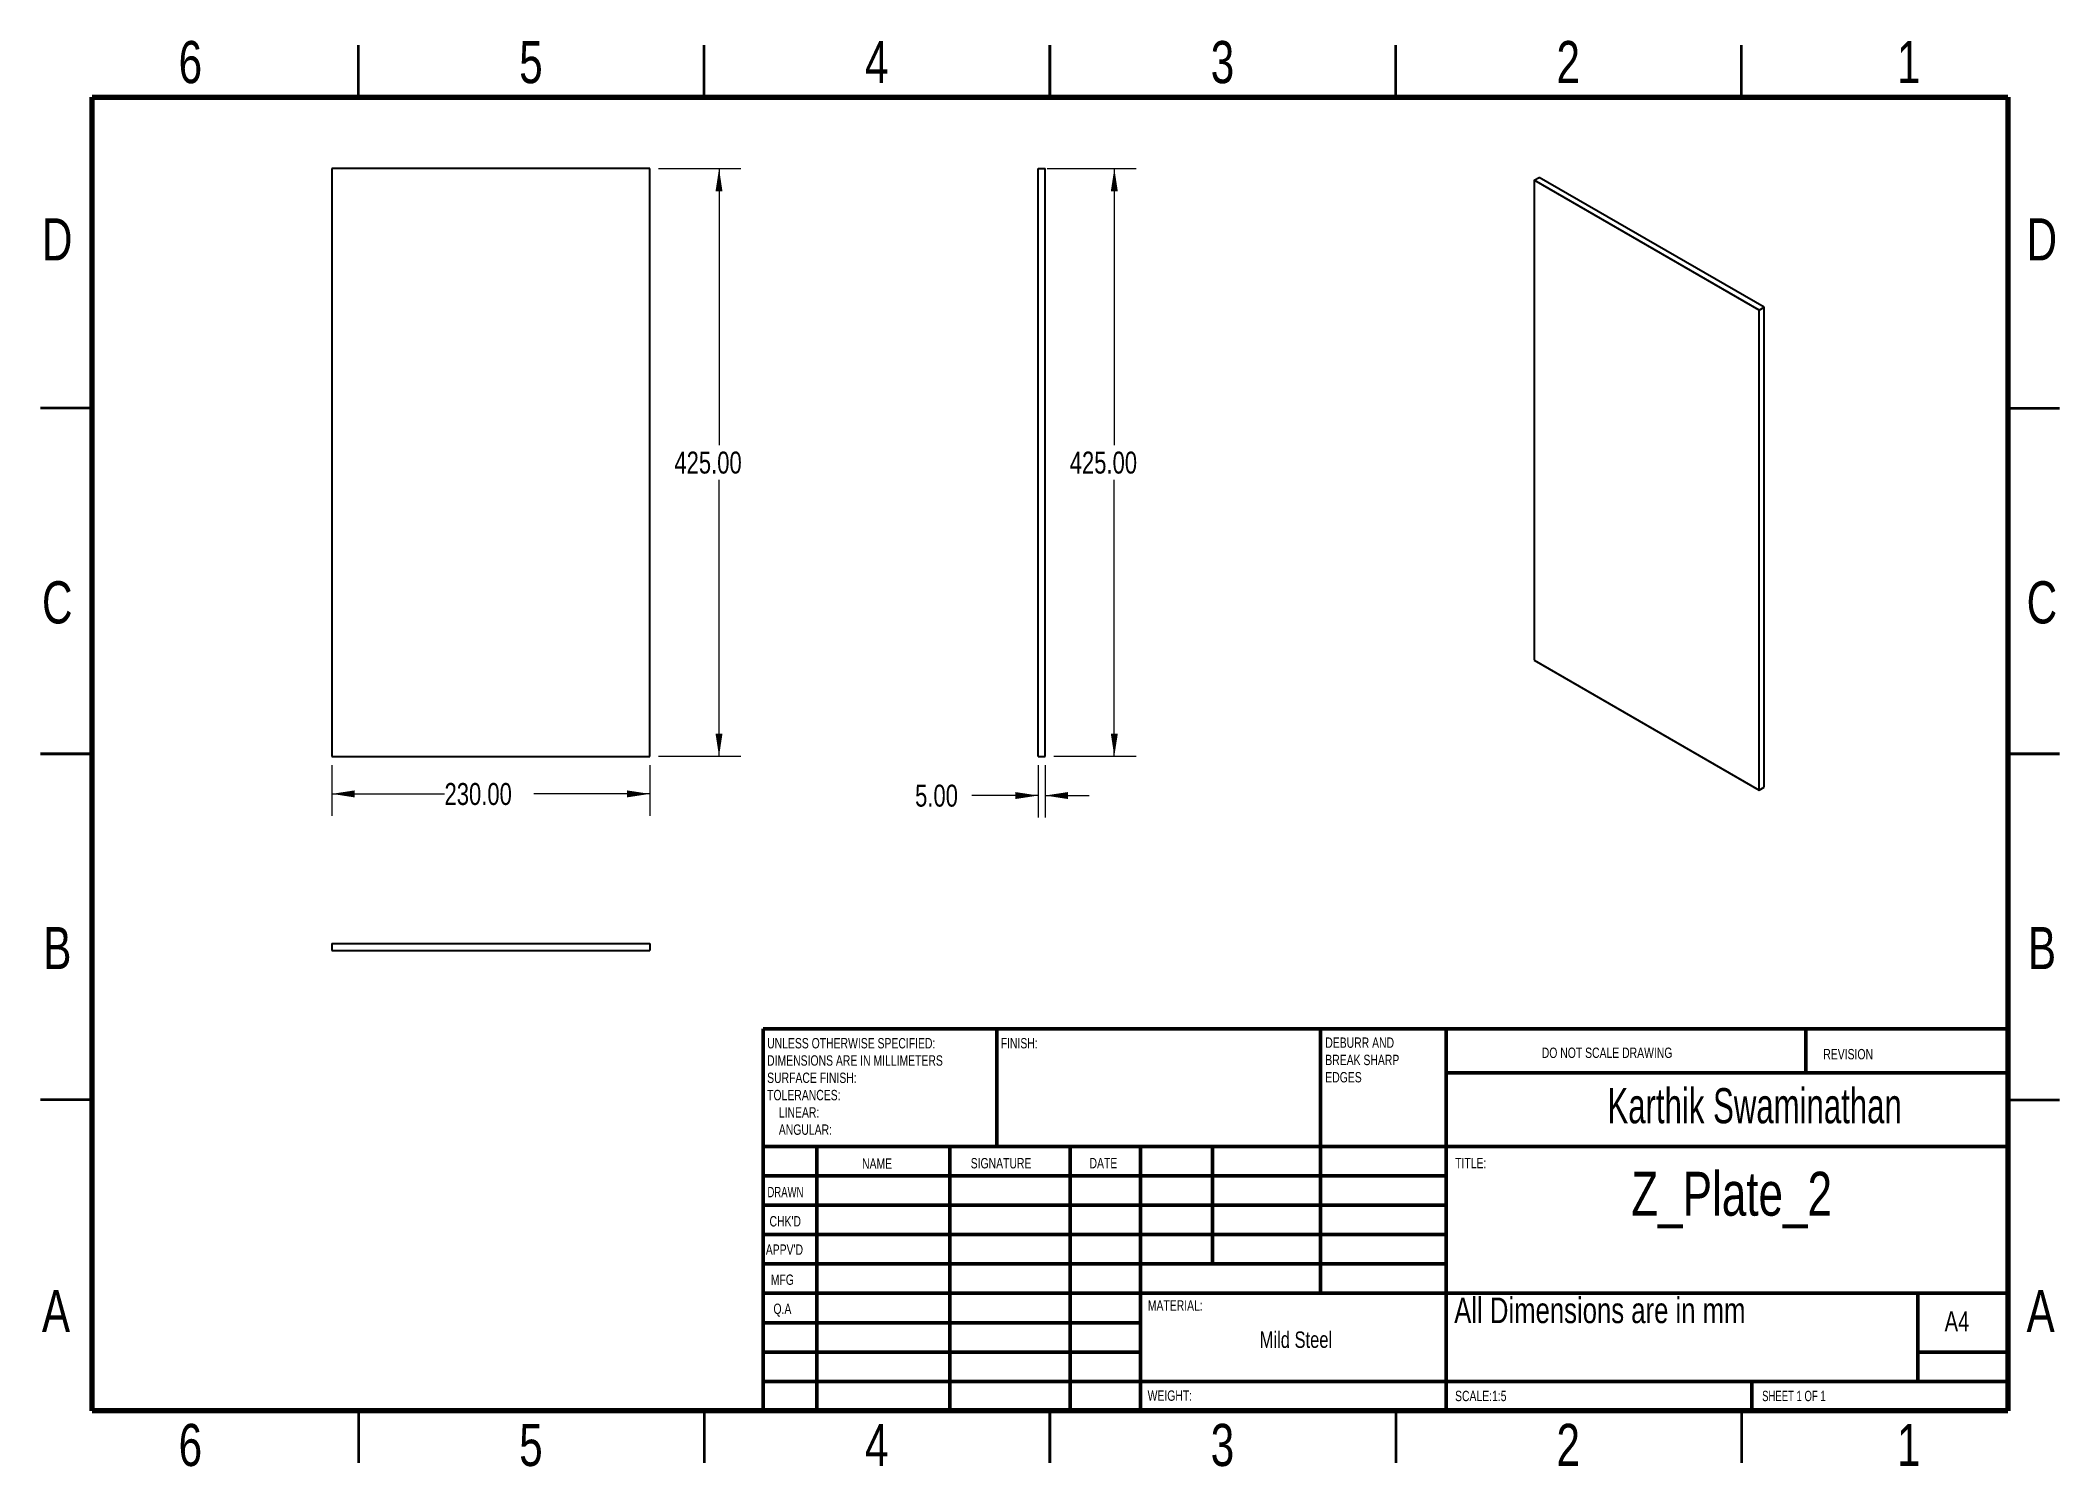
# Model space of a CAD drawing. Header units: millimetres. Extents: x 2 to 294, y 2 to 208.
import ezdxf

# ---------------------------------------------------------------- set-up
doc = ezdxf.new("R2010")
doc.units = ezdxf.units.MM
doc.styles.add('SLDTEXTSTYLE0', font='TXT', dxfattribs={"width": 0.75})
doc.styles.add('SLDTEXTSTYLE1', font='TXT', dxfattribs={"width": 0.686449})
doc.styles.add('SLDTEXTSTYLE2', font='TXT', dxfattribs={"width": 0.6875})
doc.styles.add('SLDTEXTSTYLE3', font='TXT', dxfattribs={"width": 0.663})
doc.dimstyles.new('SLDDIMSTYLE0', dxfattribs={"dimtxt": 3.175, "dimasz": 3.302, "dimexe": 0, "dimexo": 0.0625, "dimgap": 0.79375, "dimtad": 0, "dimtih": 1, "dimtoh": 1, "dimlfac": 5, "dimrnd": 1e-09, "dimzin": 4, "dimdsep": 46, "dimtxsty": 'SLDTEXTSTYLE0', "dimsah": 1, "dimcen": 0.09, "dimadec": 0, "dimazin": 1, "dimtfac": 1, "dimtofl": 0, "dimtmove": 0, "dimatfit": 3, "dimfxl": 0, "dimfrac": 2, "dimtolj": 1, "dimtzin": 12, "dimarcsym": 0})
doc.dimstyles.new('SLDDIMSTYLE1', dxfattribs={"dimtxt": 3.175, "dimasz": 3.302, "dimexe": 0, "dimexo": 0.0625, "dimgap": 0.79375, "dimtad": 0, "dimtih": 1, "dimtoh": 1, "dimlfac": 5, "dimrnd": 1e-09, "dimzin": 4, "dimdsep": 46, "dimtxsty": 'SLDTEXTSTYLE0', "dimsah": 1, "dimcen": 0.09, "dimadec": 0, "dimazin": 1, "dimtfac": 1, "dimtmove": 0, "dimatfit": 0, "dimfxl": 0, "dimfrac": 2, "dimtolj": 1, "dimtzin": 12, "dimarcsym": 0})

# ---------------------------------------------------------------- blocks, each defined once
blk = doc.blocks.new('SW_NOTE_0')
at = {"color": 0, "linetype": 'Continuous', "lineweight": 0, "char_height": 1.5, "attachment_point": 1, "style": 'SLDTEXTSTYLE0'}
for s, insert in [('UNLESS OTHERWISE SPECIFIED:', (0, 1.93)), ('DIMENSIONS ARE IN MILLIMETERS', (0, -0.57)), ('TOLERANCES:', (0, -5.57)), ('SURFACE FINISH:', (0, -3.07)), ('LINEAR:', (1.69, -8.07)), ('ANGULAR:', (1.69, -10.57))]:
    blk.add_mtext(s, dxfattribs=dict(at, insert=insert))
blk = doc.blocks.new('SW_NOTE_0_1')
at = {"color": 0, "linetype": 'Continuous', "lineweight": 0, "char_height": 1.5, "attachment_point": 1, "style": 'SLDTEXTSTYLE0'}
for s, insert in [('DEBURR AND', (0, 1.93)), ('BREAK SHARP', (0, -0.57)), ('EDGES', (0, -3.07))]:
    blk.add_mtext(s, dxfattribs=dict(at, insert=insert))
blk = doc.blocks.new('_D')
at = {"color": 7, "linetype": 'Continuous', "lineweight": 0}
for p, q in [((44.63, 103.39), (44.63, 96.05)), ((90.63, 103.39), (90.63, 96.05)), ((44.63, 99.23), (60.94, 99.23)), ((90.63, 99.23), (73.84, 99.23))]:
    blk.add_line(p, q, dxfattribs=at)
at = {"color": 7, "linetype": 'Continuous', "lineweight": 18}
for points in [[(44.63, 99.23), (47.94, 98.72), (47.94, 99.73)], [(90.63, 99.23), (87.33, 99.73), (87.33, 98.72)]]:
    blk.add_solid(points, dxfattribs=at)
at = {"color": 7, "linetype": 'Continuous', "lineweight": 18, "insert": (60.94, 100.8), "char_height": 3.175, "attachment_point": 1, "style": 'SLDTEXTSTYLE0'}
blk.add_mtext('230.00', dxfattribs=at)
blk = doc.blocks.new('_D_1')
at = {"color": 7, "linetype": 'Continuous', "lineweight": 0}
for p, q in [((91.9, 189.66), (103.81, 189.66)), ((100.64, 189.66), (100.64, 149.68)), ((100.64, 104.66), (100.64, 144.64)), ((91.9, 104.66), (103.81, 104.66))]:
    blk.add_line(p, q, dxfattribs=at)
at = {"color": 7, "linetype": 'Continuous', "lineweight": 18}
for points in [[(100.64, 189.66), (100.13, 186.35), (101.14, 186.35)], [(100.64, 104.66), (101.14, 107.96), (100.13, 107.96)]]:
    blk.add_solid(points, dxfattribs=at)
at = {"color": 7, "linetype": 'Continuous', "lineweight": 18, "insert": (94.18, 148.73), "char_height": 3.175, "attachment_point": 1, "style": 'SLDTEXTSTYLE0'}
blk.add_mtext('425.00', dxfattribs=at)
blk = doc.blocks.new('_D_2')
at = {"color": 7, "linetype": 'Continuous', "lineweight": 0}
for p, q in [((146.8, 103.39), (146.8, 95.81)), ((147.8, 103.39), (147.8, 95.81)), ((146.8, 98.99), (137.2, 98.99)), ((147.8, 98.99), (154.15, 98.99))]:
    blk.add_line(p, q, dxfattribs=at)
at = {"color": 7, "linetype": 'Continuous', "lineweight": 18}
for points in [[(146.8, 98.99), (143.49, 99.49), (143.49, 98.48)], [(147.8, 98.99), (151.1, 98.48), (151.1, 99.49)]]:
    blk.add_solid(points, dxfattribs=at)
at = {"color": 7, "linetype": 'Continuous', "lineweight": 18, "insert": (128.99, 100.56), "char_height": 3.175, "attachment_point": 1, "style": 'SLDTEXTSTYLE0'}
blk.add_mtext('5.00', dxfattribs=at)
blk = doc.blocks.new('_D_3')
at = {"color": 7, "linetype": 'Continuous', "lineweight": 0}
for p, q in [((148.07, 189.66), (160.97, 189.66)), ((157.8, 189.66), (157.8, 149.68)), ((157.8, 104.66), (157.8, 144.64)), ((149.07, 104.66), (160.97, 104.66))]:
    blk.add_line(p, q, dxfattribs=at)
at = {"color": 7, "linetype": 'Continuous', "lineweight": 18}
for points in [[(157.8, 189.66), (157.29, 186.35), (158.31, 186.35)], [(157.8, 104.66), (158.31, 107.96), (157.29, 107.96)]]:
    blk.add_solid(points, dxfattribs=at)
at = {"color": 7, "linetype": 'Continuous', "lineweight": 18, "insert": (151.35, 148.73), "char_height": 3.175, "attachment_point": 1, "style": 'SLDTEXTSTYLE0'}
blk.add_mtext('425.00', dxfattribs=at)

msp = doc.modelspace()

# ---------------------------------------------------------------- linework, layer by layer
at = {"color": 7, "linetype": 'Continuous', "lineweight": 35}
for p, q in [((48.5, 200), (48.5, 207.5)), ((98.5, 200), (98.5, 207.5)), ((148.5, 207.5), (148.5, 200)), ((148.5, 200), (148.5, 207.5)), ((198.5, 200), (198.5, 207.5)), ((248.5, 200), (248.5, 207.5)), ((10, 155), (2.5, 155)), ((287, 155), (294.5, 155)), ((2.5, 105), (10, 105)), ((10, 105), (2.5, 105)), ((294.5, 105), (287, 105)), ((287, 105), (294.5, 105)), ((10, 55), (2.5, 55)), ((287, 55), (294.5, 55)), ((48.5, 10), (48.5, 2.5)), ((98.5, 10), (98.5, 2.5)), ((148.5, 2.5), (148.5, 10)), ((148.5, 10), (148.5, 2.5)), ((198.5, 10), (198.5, 2.5)), ((248.5, 10), (248.5, 2.5))]:
    msp.add_line(p, q, dxfattribs=at)
at = {"color": 7, "linetype": 'Continuous', "lineweight": 70}
for p, q in [((10, 10), (10, 200)), ((10, 200), (287, 200)), ((287, 200), (287, 10)), ((287, 10), (10, 10))]:
    msp.add_line(p, q, dxfattribs=at)
at = {"color": 7, "linetype": 'Continuous', "lineweight": 25}
for p, q in [((44.6335, 189.6553), (44.6335, 104.6553)), ((90.6335, 189.6553), (44.6335, 189.6553)), ((90.6335, 104.6553), (90.6335, 189.6553)), ((146.7966, 104.6553), (146.7966, 189.6553)), ((146.7966, 189.6553), (147.7966, 189.6553)), ((147.7966, 104.6553), (147.7966, 189.6553)), ((218.5257, 187.9713), (219.2328, 188.3795)), ((251.0526, 169.1939), (218.5257, 187.9713)), ((218.5257, 187.9713), (218.5257, 118.5653)), ((251.7597, 169.6021), (219.2328, 188.3795)), ((251.0526, 169.1939), (251.7597, 169.6021)), ((251.7597, 100.1962), (251.7597, 169.6021)), ((251.0526, 99.788), (251.0526, 169.1939)), ((218.5257, 118.5653), (251.0526, 99.788)), ((44.6335, 104.6553), (90.6335, 104.6553)), ((146.7966, 104.6553), (147.7966, 104.6553)), ((251.0526, 99.788), (251.7597, 100.1962)), ((44.6335, 77.5818), (90.6335, 77.5818)), ((44.6335, 77.5818), (44.6335, 76.5818)), ((44.6335, 76.5818), (90.6335, 76.5818)), ((90.6335, 77.5818), (90.6335, 76.5818))]:
    msp.add_line(p, q, dxfattribs=at)
at = {"color": 7, "linetype": 'Continuous', "lineweight": 50}
for p, q in [((107, 65.25), (287, 65.25)), ((107, 65.25), (107, 10)), ((140.8, 48.25), (140.8, 65.25)), ((187.6, 65.25), (187.6, 27)), ((205.8, 65.25), (205.8, 10)), ((257.8, 58.875), (257.8, 65.25)), ((287, 58.875), (205.8, 58.875)), ((287, 48.25), (107, 48.25)), ((114.8, 48.25), (114.8, 10)), ((133.991, 48.25), (133.991, 10)), ((151.3989, 48.25), (151.3989, 10)), ((161.6, 10), (161.6, 48.25)), ((172, 31.25), (172, 48.25)), ((205.8, 44), (107, 44)), ((205.8, 39.75), (107, 39.75)), ((205.8, 35.5), (107, 35.5)), ((205.8, 31.25), (107, 31.25)), ((161.6, 27), (107, 27)), ((161.6, 27), (287, 27)), ((274, 14.25), (274, 27)), ((161.6, 22.7499), (107, 22.7499)), ((161.6, 18.5), (107, 18.5)), ((287, 18.5), (274, 18.5)), ((107, 14.25), (287, 14.25)), ((250, 10), (250, 14.25))]:
    msp.add_line(p, q, dxfattribs=at)

# ---------------------------------------------------------------- block references
at = {"color": 7, "linetype": 'Continuous', "lineweight": 0}
for name, p in [('SW_NOTE_0', (107.5937, 61.9874)), ('SW_NOTE_0_1', (188.3092, 62.0695))]:
    msp.add_blockref(name, p, dxfattribs=at)

# ---------------------------------------------------------------- texts
for s, insert, char_height, attachment_point, style in [('6', (24.1886, 208.1137), 6.096, 2, 'SLDTEXTSTYLE0'), ('5', (73.4386, 208.1137), 6.096, 2, 'SLDTEXTSTYLE0'), ('4', (123.4386, 208.1137), 6.096, 2, 'SLDTEXTSTYLE0'), ('3', (173.4386, 208.1137), 6.096, 2, 'SLDTEXTSTYLE0'), ('2', (223.4386, 208.1137), 6.096, 2, 'SLDTEXTSTYLE0'), ('1', (272.6886, 208.1137), 6.096, 2, 'SLDTEXTSTYLE0'), ('D', (4.9302, 182.4757), 6.096, 2, 'SLDTEXTSTYLE0'), ('D', (291.9302, 182.4757), 6.096, 2, 'SLDTEXTSTYLE0'), ('C', (4.9365, 129.9757), 6.096, 2, 'SLDTEXTSTYLE0'), ('C', (291.9365, 129.9757), 6.096, 2, 'SLDTEXTSTYLE0'), ('B', (4.9534, 79.9757), 6.096, 2, 'SLDTEXTSTYLE0'), ('B', (291.9534, 79.9757), 6.096, 2, 'SLDTEXTSTYLE0'), ('FINISH:', (141.3713, 63.9193), 1.5, 1, 'SLDTEXTSTYLE0'), ('DO NOT SCALE DRAWING', (219.6146, 62.533), 1.5, 1, 'SLDTEXTSTYLE0'), ('REVISION', (260.3276, 62.3349), 1.5, 1, 'SLDTEXTSTYLE0'), ('Karthik Swaminathan', (250.3972, 56.6686), 5.08, 2, 'SLDTEXTSTYLE3'), ('NAME', (121.3222, 46.5015), 1.5, 1, 'SLDTEXTSTYLE0'), ('SIGNATURE', (137.0336, 46.5618), 1.5, 1, 'SLDTEXTSTYLE0'), ('DATE', (154.2147, 46.5762), 1.5, 1, 'SLDTEXTSTYLE0'), ('TITLE:', (207.0902, 46.5762), 1.5, 1, 'SLDTEXTSTYLE0'), ('Z_Plate_2', (247.0717, 44.5717), 6.35, 2, 'SLDTEXTSTYLE0'), ('DRAWN', (107.6434, 42.3848), 1.5, 1, 'SLDTEXTSTYLE1'), ("CHK'D", (107.9392, 38.1619), 1.5, 1, 'SLDTEXTSTYLE0'), ("APPV'D", (107.4017, 34.0659), 1.5, 1, 'SLDTEXTSTYLE0'), ('MFG', (108.124, 29.7158), 1.5, 1, 'SLDTEXTSTYLE0'), ('A', (4.7566, 27.4757), 6.096, 2, 'SLDTEXTSTYLE0'), ('All Dimensions are in mm', (206.953, 26.3885), 3.704167, 1, 'SLDTEXTSTYLE0'), ('A', (291.7566, 27.4757), 6.096, 2, 'SLDTEXTSTYLE0'), ('Q.A', (108.509, 25.5047), 1.5, 1, 'SLDTEXTSTYLE0'), ('MATERIAL:', (162.6459, 25.9861), 1.5, 1, 'SLDTEXTSTYLE0'), ('A4', (277.8712, 24.4064), 2.91042, 1, 'SLDTEXTSTYLE0'), ('Mild Steel', (184.0624, 21.4856), 2.38125, 2, 'SLDTEXTSTYLE0'), ('WEIGHT:', (162.6178, 12.9493), 1.4986, 1, 'SLDTEXTSTYLE0'), ('SCALE:1:5', (207.074, 12.9001), 1.5, 1, 'SLDTEXTSTYLE0'), ('SHEET 1 OF 1', (251.4783, 12.9001), 1.5, 1, 'SLDTEXTSTYLE2'), ('6', (24.1886, 8.1137), 6.096, 2, 'SLDTEXTSTYLE0'), ('5', (73.4386, 8.1137), 6.096, 2, 'SLDTEXTSTYLE0'), ('4', (123.4386, 8.1137), 6.096, 2, 'SLDTEXTSTYLE0'), ('3', (173.4386, 8.1137), 6.096, 2, 'SLDTEXTSTYLE0'), ('2', (223.4386, 8.1137), 6.096, 2, 'SLDTEXTSTYLE0'), ('1', (272.6886, 8.1137), 6.096, 2, 'SLDTEXTSTYLE0')]:
    msp.add_mtext(s, dxfattribs=dict(at, insert=insert, char_height=char_height, attachment_point=attachment_point, style=style))

# ---------------------------------------------------------------- dimensions: what is measured, and where the dimension line sits
at = {"color": 7, "linetype": 'Continuous', "lineweight": 18}
for base, p1, p2, picture, middle in [((100.6355, 189.6553), (90.6335, 104.6553), (90.6335, 189.6553), '_D_1', (100.6355, 147.1553)), ((157.7986, 189.6553), (147.7966, 104.6553), (146.7966, 189.6553), '_D_3', (157.7986, 147.1553))]:
    dim = msp.add_linear_dim(base=base, p1=p1, p2=p2, angle=90, dimstyle='SLDDIMSTYLE0', dxfattribs=at)
    dim.commit()
    dim.dimension.update_dxf_attribs({"geometry": picture, "text_midpoint": middle, "dimtype": 160})
for base, p1, p2, dimstyle, picture, middle in [((90.6335, 99.2261), (44.6335, 104.6553), (90.6335, 104.6553), 'SLDDIMSTYLE0', '_D', (67.3928, 99.2261)), ((147.7966, 98.9854), (146.7966, 104.6553), (147.7966, 104.6553), 'SLDDIMSTYLE1', '_D_2', (133.0969, 98.9854))]:
    dim = msp.add_linear_dim(base=base, p1=p1, p2=p2, dimstyle=dimstyle, dxfattribs=at)
    dim.commit()
    dim.dimension.update_dxf_attribs({"geometry": picture, "text_midpoint": middle, "dimtype": 160})

doc.saveas('drawing.dxf')
